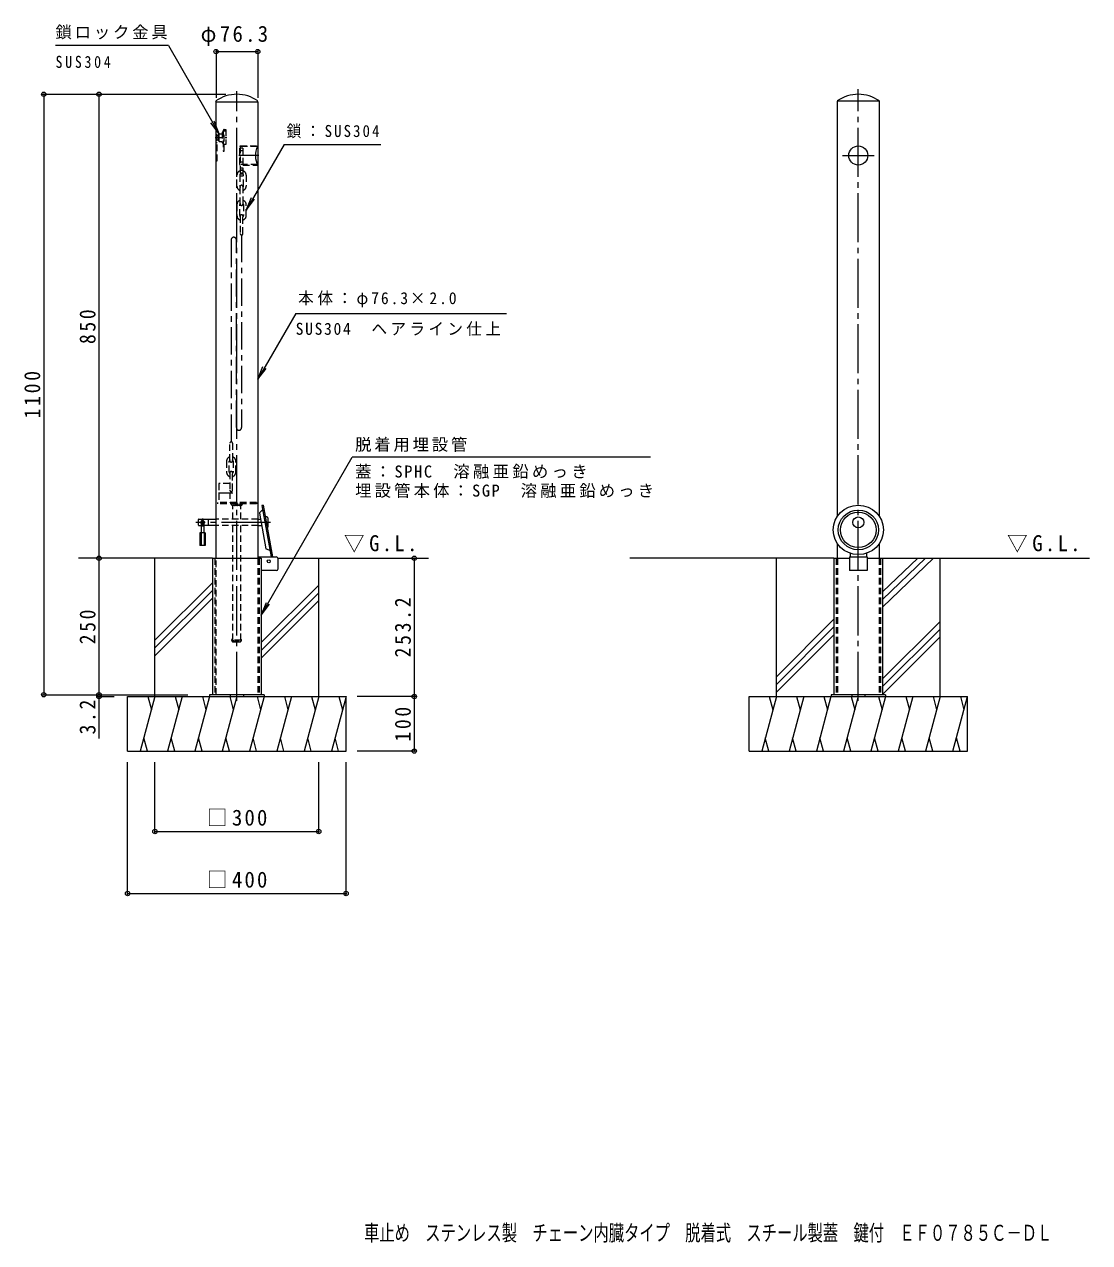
# Model space of a CAD drawing. Units: millimetres at full size, sheet at 1:10. Extents: x -1527 to 1782, y -1368 to 866.
# Drawn here: x -1527 to 424, y -1366 to 866 of the extents above; entities that cross this region are included whole.
import ezdxf
from ezdxf.enums import TextEntityAlignment as Align

# ---------------------------------------------------------------- set-up
doc = ezdxf.new("R2010")
doc.units = ezdxf.units.MM
doc.header["$LTSCALE"] = 10
doc.header["$PDMODE"] = 32
doc.header["$PDSIZE"] = 8
for name, pattern in [('CHAIN1', [8, 5, -1, 1, -1]), ('CHAIN2', [12, 9, -1, 1, -1]), ('DASHED1', [1.8, 1.2, -0.6])]:
    doc.linetypes.add(name, pattern=pattern)
for name, color, linetype, lineweight in [('C-0', 7, 'DASHED1', 9), ('C-1', 2, 'Continuous', 9), ('C-2', 3, 'DASHED1', 9), ('C-3', 4, 'Continuous', 9), ('C-4', 7, 'Continuous', 9), ('C-5', 7, 'Continuous', 9), ('C-6', 6, 'Continuous', 9), ('C-A', 7, 'DASHED1', 9), ('C-E', 6, 'Continuous', 9)]:
    doc.layers.add(name, color=color, linetype=linetype, lineweight=lineweight)
doc.layers.add('F-5_F-5ﾚｲﾔ', color=2, linetype='Continuous')
doc.styles.add('ＭＳ ゴシック', font='')
doc.styles.get('ＭＳ ゴシック').set_extended_font_data('MS Gothic')

msp = doc.modelspace()

# ---------------------------------------------------------------- linework, layer by layer
at = {"layer": 'C-0', "linetype": 'CHAIN2'}
for p, q in [((-1137.93, -373.45), (-1137.93, 743.6)), ((0, -373.45), (0, 747.21)), ((-29.13, 625.56), (29.1, 625.56)), ((-1076.26, -46.51), (-1213.26, -46.51))]:
    msp.add_line(p, q, dxfattribs=at)
at = {"layer": 'C-0', "color": 3, "linetype": 'Continuous'}
for p, q in [((-1175.37, 724.06), (-1176.5, 725.7)), ((-1176.08, -112.3), (-1176.08, 724.06)), ((-1176.08, 724.06), (-1099.78, 724.06)), ((-1100.49, 724.06), (-1099.35, 725.7)), ((-1099.78, 724.06), (-1099.78, -112.3)), ((-38.15, 725.09), (-38.57, 725.7)), ((38.15, 725.09), (-38.15, 725.09)), ((-38.15, -34.98), (-38.15, 725.09)), ((38.15, 725.09), (38.57, 725.7)), ((38.15, 725.09), (38.15, -34.98)), ((-38.15, -112.3), (-38.15, -85.56)), ((38.15, -85.56), (38.15, -112.3))]:
    msp.add_line(p, q, dxfattribs=at)
at = {"layer": 'C-0'}
for p, q in [((-1163.08, 671.06), (-1163.08, 633.56)), ((-1161.08, 673.06), (-1158.08, 673.06)), ((-1177.61, 658.56), (-1156.41, 658.56)), ((-1174.08, 663.56), (-1176.08, 663.56)), ((-1176.08, 653.56), (-1174.08, 653.56)), ((-1174.08, 648.56), (-1176.08, 648.56)), ((-1174.58, 662.56), (-1171.08, 662.56)), ((-1174.58, 662.56), (-1174.58, 654.56)), ((-1174.58, 654.56), (-1171.08, 654.56)), ((-1174.08, 663.56), (-1174.08, 662.56)), ((-1174.08, 653.56), (-1174.08, 654.56)), ((-1174.08, 615.56), (-1174.08, 648.56)), ((-1171.08, 664.56), (-1170.08, 665.56)), ((-1171.08, 652.56), (-1171.08, 664.56)), ((-1171.08, 652.56), (-1170.08, 651.56)), ((-1170.08, 665.56), (-1164.58, 665.56)), ((-1170.08, 651.56), (-1170.08, 665.56)), ((-1170.08, 651.56), (-1164.58, 651.56)), ((-1163.08, 633.56), (-1161.08, 633.56)), ((-1131.78, 642.06), (-1131.78, 588.06)), ((-1126.78, 639.06), (-1131.78, 639.06)), ((-1126.78, 634.06), (-1131.78, 634.06)), ((-1126.78, 639.06), (-1126.78, 588.06)), ((-1176.08, 615.56), (-1174.08, 615.56)), ((-1131.78, 614.06), (-1126.78, 614.06)), ((-1131.78, 603.06), (-1126.78, 603.06)), ((-1137.78, 569.56), (-1137.78, 589.56)), ((-1132.78, 589.56), (-1132.78, 569.56)), ((-1131.78, 599.56), (-1126.78, 599.56)), ((-1126.78, 591.56), (-1131.78, 591.56)), ((-1126.78, 588.06), (-1131.78, 588.06)), ((-1125.78, 569.56), (-1125.78, 589.56)), ((-1120.78, 589.56), (-1120.78, 569.56)), ((-1131.78, 536.56), (-1131.78, 568.56)), ((-1126.78, 568.56), (-1126.78, 536.56)), ((-1137.78, 535.56), (-1137.78, 515.56)), ((-1132.78, 515.56), (-1132.78, 535.56)), ((-1131.78, 514.56), (-1131.78, 482.56)), ((-1126.78, 482.56), (-1126.78, 514.56)), ((-1125.78, 535.56), (-1125.78, 515.56)), ((-1120.78, 515.56), (-1120.78, 535.56)), ((-1150.78, 66.44), (-1150.78, 98.44)), ((-1145.78, 98.44), (-1145.78, 66.44)), ((-1156.78, 65.44), (-1156.78, 45.44)), ((-1151.78, 45.44), (-1151.78, 65.44)), ((-1144.78, 65.44), (-1144.78, 45.44)), ((-1139.78, 45.44), (-1139.78, 65.44)), ((-1150.78, 44.44), (-1150.78, -10.3)), ((-1145.78, 12.44), (-1145.78, 44.44)), ((-1102.21, -10.3), (-1173.65, -10.3)), ((-1102.21, -12.3), (-1173.65, -12.3)), ((-1130.43, -262.3), (-1145.43, -262.3))]:
    msp.add_line(p, q, dxfattribs=at)
at = {"layer": 'C-0', "linetype": 'CHAIN1'}
for p, q in [((-1097.79, 625.56), (-1134.47, 625.56)), ((-1148.28, 471.06), (-1148.28, 100.94)), ((-1138.78, 127.06), (-1138.78, 471.06)), ((-1129.28, 480.06), (-1129.28, 127.06)), ((-1145.32, 7.2), (-1171.79, 7.2))]:
    msp.add_line(p, q, dxfattribs=at)
at = {"layer": 'C-0', "color": 3}
for p, q in [((-1132.78, 609.06), (-1132.78, 642.06)), ((-1132.78, 630.56), (-1131.78, 630.56)), ((-1131.78, 643.06), (-1099.78, 643.06)), ((-1100.28, 642.06), (-1131.78, 642.06)), ((-1100.28, 609.06), (-1131.78, 609.06)), ((-1126.78, 608.06), (-1099.78, 608.06)), ((-1176.08, -362.3), (-1176.08, -112.3)), ((-1099.78, -112.3), (-1099.78, -362.3))]:
    msp.add_line(p, q, dxfattribs=at)
at = {"layer": 'C-0'}
for points in [[(-1158.08, 673.06), (-1158.08, 646.06), (-1161.08, 646.06)], [(-1161.08, 633.56), (-1161.08, 671.06), (-1158.08, 671.06)], [(-1163.08, 668.56), (-1164.58, 668.56), (-1164.58, 648.56), (-1163.08, 648.56)], [(-1150.78, 24.7), (-1170.78, 24.7), (-1170.78, -10.3)]]:
    msp.add_lwpolyline(points, dxfattribs=at)
at = {"layer": 'C-0', "color": 3, "linetype": 'Continuous'}
for centre, radius, start, end in [((-1137.93, 669.7), 68, 55.43953, 124.56042), ((0, 669.7), 68, 55.43953, 124.56042), ((-1065.88, 625.56), 38.15, 152.69574, 182.25336), ((-1065.88, 625.56), 38.15, 182.39261, 207.30424)]:
    msp.add_arc(centre, radius, start, end, dxfattribs=at)
at = {"layer": 'C-0'}
for centre, radius, start, end in [((-1161.08, 671.06), 2, 90, 180), ((-1129.28, 589.56), 8.5, 107.76813, 180), ((-1129.28, 589.56), 3.5, 141.34018, 180), ((-1129.28, 589.56), 3.5, 38.65981, 141.34018), ((-1129.28, 589.56), 8.5, 73.0188, 107.76813), ((-1129.28, 589.56), 8.5, 0, 73.0188), ((-1129.28, 589.56), 3.5, 0, 38.65981), ((-1129.28, 569.56), 8.5, 180, 252.89536), ((-1129.28, 569.56), 3.5, 180, 225), ((-1129.28, 568.56), 2.5, 0, 180), ((-1129.28, 569.56), 3.5, 315.58469, 0), ((-1129.28, 569.56), 8.5, 287.10463, 0), ((-1129.28, 535.56), 8.5, 107.10463, 180), ((-1129.28, 535.56), 3.5, 135, 180), ((-1129.28, 536.56), 2.5, 180, 0), ((-1129.28, 535.56), 8.5, 0, 72.89536), ((-1129.28, 535.56), 3.5, 0, 44.4153), ((-1129.28, 515.56), 8.5, 180, 252.89536), ((-1129.28, 515.56), 3.5, 180, 224.4153), ((-1129.28, 514.56), 2.5, 0, 180), ((-1129.28, 515.56), 3.5, 315.58469, 0), ((-1129.28, 515.56), 8.5, 287.10463, 0), ((-1129.28, 482.56), 2.5, 180, 0), ((-1148.28, 98.44), 2.5, 0, 180), ((-1148.28, 65.44), 8.5, 107.10463, 180), ((-1148.28, 65.44), 3.5, 135, 180), ((-1148.28, 65.44), 8.5, 0, 72.89536), ((-1148.28, 65.44), 3.5, 0, 44.4153), ((-1148.28, 45.44), 8.5, 180, 252.89536), ((-1148.28, 45.44), 3.5, 180, 224.4153), ((-1148.28, 66.44), 2.5, 180, 0), ((-1148.28, 44.44), 2.5, 0, 180), ((-1148.28, 45.44), 3.5, 315.58469, 0), ((-1148.28, 45.44), 8.5, 287.10463, 0), ((-1148.28, 12.44), 2.5, 180, 0), ((-1145.43, -12.3), 3, 180, 0.00803), ((-1142.43, -12.3), 3, 240.0022, 0.00601), ((-1139.43, -12.3), 3, 240.0022, 0), ((-1136.43, -12.3), 3, 239.99945, 0.002), ((-1133.43, -12.3), 3, 240.0022, 0), ((-1130.43, -12.3), 3, 240.00032, 0), ((-1144.55, -262.3), 3, 107.03131, 299.99968), ((-1141.55, -262.3), 3, 179.99599, 299.99968), ((-1138.55, -262.3), 3, 180, 299.9978), ((-1135.55, -262.3), 3, 179.998, 300.00055), ((-1132.55, -262.3), 3, 180, 45.0007)]:
    msp.add_arc(centre, radius, start, end, dxfattribs=at)
at = {"layer": 'C-0', "color": 3}
for centre, start, end in [((-1131.78, 642.06), 90, 180), ((-1131.78, 609.06), 180, 270)]:
    msp.add_arc(centre, 1, start, end, dxfattribs=at)
at = {"layer": 'C-0', "linetype": 'CHAIN1'}
for centre, start, end in [((-1143.53, 471.06), 0, 180), ((-1134.03, 127.06), 180, 0)]:
    msp.add_arc(centre, 4.75, start, end, dxfattribs=at)
at = {"layer": 'C-1', "color": 4}
for p, q in [((-1089.68, -15.01), (-1072.97, -109.8)), ((-1090.59, -23.09), (-1096.63, -29.13)), ((-1077.33, -98.32), (-1085.07, -94.71)), ((-1073.71, -105.61), (-1075.97, -106.01)), ((-15, -103.06), (-15, -109.8)), ((15, -103.06), (15, -109.8))]:
    msp.add_line(p, q, dxfattribs=at)
at = {"layer": 'C-1'}
for p, q in [((-1099.78, -109.8), (-1065.68, -109.8)), ((-16.3, -109.8), (-16.3, -134.8)), ((-1182.49, -112.3), (-1093.36, -112.3)), ((-1182.49, -112.3), (-1182.49, -362.3)), ((-1093.36, -112.3), (-1093.36, -362.3)), ((-1062.48, -131.62), (-1062.48, -113)), ((-44.56, -112.3), (-44.56, -362.3)), ((-44.56, -112.3), (-16.3, -112.3)), ((16.3, -112.3), (44.56, -112.3)), ((44.56, -112.3), (44.56, -362.3)), ((-1065.65, -134.8), (-1093.36, -134.8)), ((16.3, -134.8), (-16.3, -134.8)), ((-1149.93, -362.3), (-1149.93, -365.5)), ((-1125.93, -362.3), (-1125.93, -365.5)), ((-1087.93, -362.3), (-1087.93, -365.5)), ((-12, -362.3), (-12, -365.5)), ((12, -362.3), (12, -365.5)), ((50, -362.3), (50, -365.5))]:
    msp.add_line(p, q, dxfattribs=at)
at = {"layer": 'C-1', "linetype": 'DASHED1'}
for p, q in [((-1178.48, -112.3), (-1178.48, -362.3)), ((-1097.38, -112.3), (-1097.38, -362.3)), ((-40.55, -112.3), (-40.55, -362.3)), ((40.55, -112.3), (40.55, -362.3))]:
    msp.add_line(p, q, dxfattribs=at)
at = {"layer": 'C-1', "color": 4}
for points in [[(-1089.68, -15.01), (-1091.95, -15.41), (-1075.3, -109.8)], [(-1096.63, -29.13), (-1096.55, -29.6), (-1085.07, -94.71)]]:
    msp.add_lwpolyline(points, dxfattribs=at)
at = {"layer": 'C-1'}
for points in [[(-16.3, -109.8), (16.3, -109.8), (16.3, -134.8)], [(-1087.93, -362.3), (-1187.93, -362.3), (-1187.93, -365.5)], [(50, -362.3), (-50, -362.3), (-50, -365.5)]]:
    msp.add_lwpolyline(points, dxfattribs=at)
at = {"layer": 'C-1', "color": 3}
msp.add_circle((-0.01, 625.56), 17.5, dxfattribs=at)
at = {"layer": 'C-1', "color": 4}
for centre, radius in [((0, -46.51), 10), ((-1079.48, -117.8), 2.7)]:
    msp.add_circle(centre, radius, dxfattribs=at)
at = {"layer": 'C-1'}
for centre, start, end in [((-1065.68, -113), 0, 90), ((-1065.68, -131.6), 270.47024, 359.52976)]:
    msp.add_arc(centre, 3.2, start, end, dxfattribs=at)
at = {"layer": 'C-1', "color": 4}
for major_axis in [(46, 0), (37, 0), (32.82, 0)]:
    msp.add_ellipse((0, -60.27), major_axis=major_axis, ratio=0.984, dxfattribs=at)
at = {"layer": 'C-2'}
for p, q in [((-38.15, -112.3), (-38.15, -362.3)), ((38.15, -112.3), (38.15, -362.3))]:
    msp.add_line(p, q, dxfattribs=at)
at = {"layer": 'C-3'}
for p, q in [((-1208.26, -51.51), (-1208.26, -41.51)), ((-1207.26, -40.51), (-1176.08, -40.51)), ((-1190.26, -40.51), (-1190.26, -52.51)), ((-1099.78, -40.51), (-1094.63, -40.51)), ((-1082.76, -36.51), (-1085.89, -36.51)), ((-1081.26, -38.01), (-1081.26, -55.01)), ((-1207.26, -52.51), (-1203.01, -52.51)), ((-1176.08, -52.51), (-1198.51, -52.51)), ((-1099.78, -52.51), (-1092.51, -52.51))]:
    msp.add_line(p, q, dxfattribs=at)
at = {"layer": 'C-3', "color": 6, "linetype": 'CHAIN1'}
for p, q in [((-1200.76, -39.42), (-1200.76, -54.04)), ((-1197.89, -47.76), (-1203.73, -47.76))]:
    msp.add_line(p, q, dxfattribs=at)
at = {"layer": 'C-3', "linetype": 'DASHED1'}
for p, q in [((-1099.02, -40.51), (-1176.08, -40.51)), ((-1099.02, -52.51), (-1176.08, -52.51))]:
    msp.add_line(p, q, dxfattribs=at)
at = {"layer": 'C-3', "color": 6}
for p, q in [((-1205.76, -65.51), (-1205.76, -89.01)), ((-1195.76, -65.51), (-1205.76, -65.51)), ((-1203.51, -65.51), (-1203.51, -89.01)), ((-1203.01, -47.76), (-1203.01, -65.51)), ((-1198.51, -47.76), (-1198.51, -65.51)), ((-1198.01, -65.51), (-1198.01, -89.01)), ((-1195.76, -65.51), (-1195.76, -89.01)), ((-1195.76, -89.01), (-1205.76, -89.01))]:
    msp.add_line(p, q, dxfattribs=at)
at = {"layer": 'C-3'}
for centre, radius, start, end in [((-1207.26, -41.51), 1, 90, 180), ((-1200.76, -46.51), 3.5, 310.00481, 229.99519), ((-1082.76, -38.01), 1.5, 0, 90), ((-1207.26, -51.51), 1, 180, 270), ((-1082.76, -55.01), 1.5, 285.12176, 0)]:
    msp.add_arc(centre, radius, start, end, dxfattribs=at)
at = {"layer": 'C-3', "color": 6}
msp.add_arc((-1200.76, -47.76), 2.25, 0, 180, dxfattribs=at)
at = {"layer": 'C-3', "color": 6, "linetype": 'DASHED1'}
msp.add_arc((-1200.76, -47.76), 2.25, 180, 0, dxfattribs=at)
at = {"layer": 'C-4'}
for p, q in [((-1176.08, 818.97), (-1176.08, 731.45)), ((-1176.08, 815.97), (-1099.78, 815.97)), ((-1099.78, 818.97), (-1099.78, 731.45)), ((-1494.56, 737.7), (-1157.94, 737.7)), ((-1491.56, 737.7), (-1491.56, -362.3)), ((-1390.37, 737.7), (-1390.37, -112.3)), ((-1390.37, -112.3), (-1390.37, -442.39)), ((-813.02, -112.3), (-813.02, -365.5)), ((-1494.56, -362.3), (-1227.94, -362.3)), ((-1393.37, -365.5), (-1362.48, -365.5)), ((-810.02, -365.5), (-917.94, -365.5)), ((-813.02, -365.5), (-813.02, -465.5)), ((-810.02, -465.5), (-917.94, -465.5)), ((-1337.94, -729.39), (-1337.94, -485.5)), ((-1287.94, -615.8), (-1287.94, -485.5)), ((-987.94, -615.8), (-987.94, -485.5)), ((-937.94, -729.39), (-937.94, -485.5)), ((-1287.94, -612.8), (-987.94, -612.8)), ((-1337.94, -726.39), (-937.94, -726.39))]:
    msp.add_line(p, q, dxfattribs=at)
for p in [(-1176.08, 815.97), (-1099.78, 815.97), (-1491.56, 737.7), (-1390.37, 737.7), (-1390.37, -112.3), (-813.02, -112.3), (-1491.56, -362.3), (-1390.37, -362.3), (-1390.37, -365.5), (-813.02, -365.5), (-813.02, -465.5), (-1287.94, -612.8), (-987.94, -612.8), (-1337.94, -726.39), (-937.94, -726.39)]:
    msp.add_point(p, dxfattribs=at)
at = {"layer": 'C-5'}
for p, q in [((-1263.27, 826.98), (-1469.99, 826.98)), ((-1263.27, 826.98), (-1170.08, 665.56)), ((-1170.08, 665.56), (-1185.3, 685.39)), ((-1170.08, 665.56), (-1179.64, 688.65)), ((-1051.32, 645.86), (-1120.78, 525.56)), ((-1051.32, 645.86), (-874.33, 645.86)), ((-1120.78, 525.56), (-1111.21, 548.65)), ((-1120.78, 525.56), (-1105.56, 545.39)), ((-1030.24, 336.11), (-644.09, 336.11)), ((-1099.7, 215.8), (-1084.48, 235.63)), ((-1093.35, -216.45), (-927.06, 73.18)), ((-380.27, 73.18), (-927.06, 73.18)), ((-1093.35, -216.45), (-1083.84, -193.33)), ((-1093.35, -216.45), (-1078.18, -196.58))]:
    msp.add_line(p, q, dxfattribs=at)
msp.add_lwpolyline([(-1030.24, 336.11), (-1099.7, 215.8), (-1090.13, 238.9)], dxfattribs=at)
at = {"layer": 'C-6'}
for p, q in [((-1182.49, -112.3), (-1427.77, -112.3)), ((-1287.94, -365.5), (-1287.94, -112.3)), ((-1062.56, -112.3), (-786.92, -112.3)), ((-987.94, -365.5), (-987.94, -112.3)), ((-1182.51, -157.05), (-1287.94, -262.49)), ((-1182.51, -171.19), (-1287.94, -276.63)), ((-987.94, -161.37), (-1093.38, -266.8)), ((-987.94, -175.51), (-1093.38, -280.95)), ((-1182.51, -185.34), (-1287.94, -290.77)), ((-987.94, -189.65), (-1093.38, -295.09)), ((-1337.94, -365.5), (-937.94, -365.5)), ((-1337.94, -465.5), (-1337.94, -365.5)), ((-1287.94, -365.5), (-1314.74, -465.5)), ((-1300.99, -365.5), (-1294.47, -389.85)), ((-1237.94, -365.5), (-1264.74, -465.5)), ((-1250.99, -365.5), (-1244.47, -389.85)), ((-1187.94, -365.5), (-1214.74, -465.5)), ((-1200.99, -365.5), (-1194.47, -389.85)), ((-1137.94, -365.5), (-1164.74, -465.5)), ((-1150.99, -365.5), (-1144.47, -389.85)), ((-1087.94, -365.5), (-1114.74, -465.5)), ((-1100.99, -365.5), (-1094.47, -389.85)), ((-1037.94, -365.5), (-1064.74, -465.5)), ((-1050.99, -365.5), (-1044.47, -389.85)), ((-987.94, -365.5), (-1014.74, -465.5)), ((-1000.99, -365.5), (-994.47, -389.85)), ((-937.94, -365.5), (-964.74, -465.5)), ((-950.99, -365.5), (-944.47, -389.85)), ((-937.94, -465.5), (-937.94, -365.5)), ((-1301.69, -465.5), (-1308.21, -441.15)), ((-1251.69, -465.5), (-1258.21, -441.15)), ((-1201.69, -465.5), (-1208.21, -441.15)), ((-1151.69, -465.5), (-1158.21, -441.15)), ((-1101.69, -465.5), (-1108.21, -441.15)), ((-1051.69, -465.5), (-1058.21, -441.15)), ((-1001.69, -465.5), (-1008.21, -441.15)), ((-951.69, -465.5), (-958.21, -441.15)), ((-1337.94, -465.5), (-937.94, -465.5))]:
    msp.add_line(p, q, dxfattribs=at)
at = {"layer": 'C-A'}
for p, q in [((-1173.65, -10.3), (-1173.65, -12.3)), ((-1163.18, -10.3), (-1163.18, -12.3)), ((-1145.43, -40.51), (-1145.43, -15.3)), ((-1137.93, -10.3), (-1137.93, -12.3)), ((-1130.43, -40.51), (-1130.43, -15.3)), ((-1112.67, -10.3), (-1112.67, -12.3)), ((-1102.21, -10.3), (-1102.21, -12.3)), ((-1145.43, -262.3), (-1145.43, -52.51)), ((-1130.43, -262.3), (-1130.43, -52.51))]:
    msp.add_line(p, q, dxfattribs=at)
at = {"layer": 'C-E'}
for p, q in [((-44.55, -112.3), (-418.52, -112.3)), ((-150.01, -365.5), (-150.01, -112.3)), ((123.23, -112.3), (44.55, -187.8)), ((108.97, -112.3), (44.55, -173.54)), ((137.47, -112.3), (44.55, -202.01)), ((44.55, -112.3), (423.56, -112.3)), ((149.99, -365.5), (149.99, -112.3)), ((-44.58, -223.94), (-150.01, -329.38)), ((-44.58, -238.08), (-150.01, -343.52)), ((149.99, -227.83), (44.55, -333.27)), ((149.99, -241.98), (44.55, -347.41)), ((-44.58, -252.23), (-150.01, -357.66)), ((149.99, -256.12), (44.55, -361.55)), ((-200.01, -465.5), (-200.01, -365.5)), ((-200.01, -365.5), (199.99, -365.5)), ((-150.01, -365.5), (-176.81, -465.5)), ((-163.06, -365.5), (-156.54, -389.85)), ((-100.01, -365.5), (-126.81, -465.5)), ((-113.06, -365.5), (-106.54, -389.85)), ((-50.01, -365.5), (-76.81, -465.5)), ((-63.06, -365.5), (-56.54, -389.85)), ((-0.01, -365.5), (-26.81, -465.5)), ((-13.06, -365.5), (-6.54, -389.85)), ((49.99, -365.5), (23.19, -465.5)), ((36.94, -365.5), (43.46, -389.85)), ((99.99, -365.5), (73.19, -465.5)), ((86.94, -365.5), (93.46, -389.85)), ((149.99, -365.5), (123.19, -465.5)), ((136.94, -365.5), (143.46, -389.85)), ((173.19, -465.5), (199.99, -365.5)), ((186.94, -365.5), (193.46, -389.85)), ((199.99, -465.5), (199.99, -365.5)), ((-163.76, -465.5), (-170.28, -441.15)), ((-113.76, -465.5), (-120.28, -441.15)), ((-63.76, -465.5), (-70.28, -441.15)), ((-13.76, -465.5), (-20.28, -441.15)), ((36.24, -465.5), (29.72, -441.15)), ((86.24, -465.5), (79.72, -441.15)), ((136.24, -465.5), (129.72, -441.15)), ((186.24, -465.5), (179.72, -441.15)), ((-200.01, -465.5), (199.99, -465.5))]:
    msp.add_line(p, q, dxfattribs=at)

# ---------------------------------------------------------------- texts
at = {"layer": 'C-4', "color": 2, "char_height": 29.33, "attachment_point": 7, "style": 'ＭＳ ゴシック'}
for s, insert in [('\\T1.22;\\W0.95;φ76.3', (-1204.18, 825.97)), ('\\T1.21;\\W0.95;□300', (-1192.94, -602.8)), ('\\T1.21;\\W0.95;□400', (-1192.94, -716.39))]:
    msp.add_mtext(s, dxfattribs=dict(at, insert=insert))
at = {"layer": 'C-4', "color": 2, "char_height": 29.33, "attachment_point": 7, "rotation": 90, "style": 'ＭＳ ゴシック'}
for s, insert in [('\\T1.27;\\W0.9;850', (-1396.37, 280.2)), ('\\T1.28;\\W0.9;1100', (-1497.56, 143.95)), ('\\T1.28;\\W0.9;253.2', (-819.02, -293.9)), ('\\T1.27;\\W0.9;250', (-1396.37, -269.8)), ('\\T1.27;\\W0.9;3.2', (-1396.37, -434.95)), ('\\T1.27;\\W0.9;100', (-819.02, -448))]:
    msp.add_mtext(s, dxfattribs=dict(at, insert=insert))
at = {"layer": 'C-5', "char_height": 21.99, "attachment_point": 7, "style": 'ＭＳ ゴシック'}
for s, insert in [('\\T1.17;鎖ロック金具', (-1469.99, 838.2)), ('\\T1.39;\\W0.85;SUS304', (-1469.99, 785.75)), ('\\T1.29;\\W0.9;鎖：SUS304', (-1046.83, 657.09)), ('\\T1.25;\\W0.95;本体：φ76.3×2.0', (-1025.76, 347.33)), ('\\T1.22;\\W0.95;SUS304\u3000ヘアライン仕上', (-1030.24, 294.81)), ('\\T1.17;脱着用埋設管', (-921.34, 82.58)), ('\\T1.2;蓋：SPHC\u3000溶融亜鉛めっき', (-921.34, 33.28)), ('\\T1.19;埋設管本体：SGP\u3000溶融亜鉛めっき', (-921.34, -1.72))]:
    msp.add_mtext(s, dxfattribs=dict(at, insert=insert))
at = {"layer": 'C-5', "color": 2, "char_height": 29.33, "attachment_point": 7, "style": 'ＭＳ ゴシック'}
for insert in [(-942.07, -101.92), (272.17, -101.92)]:
    msp.add_mtext('\\T1.22;\\W0.95;▽G.L.', dxfattribs=dict(at, insert=insert))
at = {"layer": 'F-5_F-5ﾚｲﾔ', "style": 'ＭＳ ゴシック', "width": 0.7}
msp.add_text('車止め\u3000ステンレス製\u3000チェーン内臓タイプ\u3000脱着式\u3000スチール製蓋\u3000鍵付\u3000ＥＦ０７８５Ｃ－ＤＬ', height=29.33, dxfattribs=at).set_placement((-905, -1371.49), align=Align.BOTTOM_LEFT)

doc.saveas('drawing.dxf')
